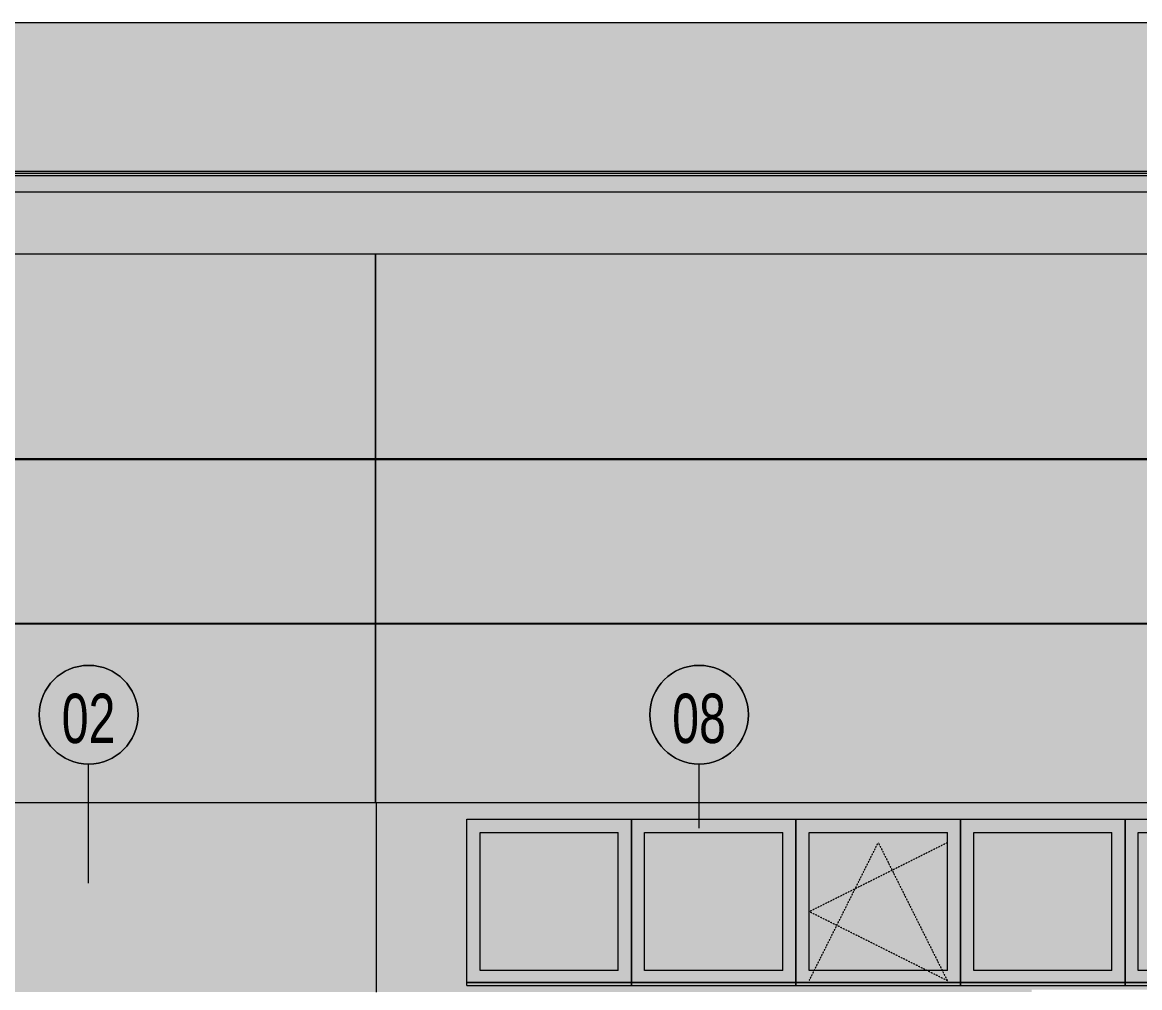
# Model space of a CAD drawing. Header units: millimetres. Extents: x -155050 to -36395, y -2753 to 7638.
# Drawn here: x -105564 to -98772, y 577 to 6444 of the extents above; entities that cross this region are included whole.
import ezdxf

# ---------------------------------------------------------------- set-up
doc = ezdxf.new("R2010")
doc.units = ezdxf.units.MM
doc.linetypes.add('3_Čárkovaná 1_0mm', pattern=[2, 1, -1])
for name, color, linetype, lineweight in [('A-ANNO-IDEN', 7, 'Continuous', 9), ('A-ANNO-IDEN-1', 7, 'Continuous', 18), ('A-DETL-MBND', 7, '3_Čárkovaná 1_0mm', 9), ('A-GLAZ', 7, 'Continuous', 9), ('A-ROOF', 7, 'Continuous', 9), ('A-ROOF-OTLN', 7, 'Continuous', 9), ('A-WALL', 7, 'Continuous', 9)]:
    doc.layers.add(name, color=color, linetype=linetype, lineweight=lineweight)
for name, color, linetype, lineweight, true_color in [('A-GLAZ-1', 7, 'Continuous', 9, 0x6e6e6e), ('A-GLAZ-2', 7, 'Continuous', 9, 0x7f7f7f), ('A-GLAZ-3', 7, 'Continuous', 9, 0x787878), ('A-ROOF-1', 9, 'Continuous', 9, 0x808080), ('A-ROOF-2', 251, 'Continuous', 9, 0x505050), ('A-ROOF-OTLN-1', 7, 'Continuous', 9, 0x787878), ('A-WALL-1', 7, 'Continuous', 9, 0xd7d5cb), ('A-WALL-2', 7, 'Continuous', 9, 0x004080)]:
    doc.layers.add(name, color=color, linetype=linetype, lineweight=lineweight, true_color=true_color)
doc.styles.add('Arial', font='arial.ttf', dxfattribs={"width": 0.7, "height": 300})

# ---------------------------------------------------------------- blocks, each defined once
blk = doc.blocks.new('OKNO_1k - Okno Hala 1000x1000-586513-Řez 3')
at = {"layer": 'A-GLAZ-1'}
h = blk.add_hatch(color=256, dxfattribs=at)
h.paths.add_polyline_path([(143445.4, 610), (144445.4, 610), (144445.4, 1600), (143445.4, 1600), (143445.4, 716.7)])
h.paths.add_polyline_path([(144365.4, 680), (143525.4, 680), (143525.4, 1520), (144365.4, 1520), (144365.4, 716.7)])
at = {"layer": 'A-GLAZ-2'}
blk.add_hatch(color=256, dxfattribs=at).paths.add_polyline_path([(143894.3, 680), (144365.4, 680), (144365.4, 1520), (143525.4, 1520), (143525.4, 680)])
at = {"layer": 'A-GLAZ-3'}
for points in [[(144445.4, 605.2), (144445.4, 610), (143445.4, 610), (143445.4, 605.2), (144378.3, 605.2)], [(143445.4, 589.8), (144445.4, 589.8), (144445.4, 605.2), (143445.4, 605.2)]]:
    blk.add_hatch(color=256, dxfattribs=at).paths.add_polyline_path(points)
at = {"layer": 'A-GLAZ'}
for p, q in [((143445.4, 1600), (143445.4, 610)), ((144445.4, 610), (144445.4, 1600)), ((143525.4, 680), (143525.4, 1520)), ((143525.4, 1520), (144365.4, 1520)), ((144365.4, 680), (144365.4, 1520)), ((144365.4, 680), (143525.4, 680)), ((143445.4, 605.2), (143445.4, 610)), ((143445.4, 610), (144445.4, 610)), ((143445.4, 589.8), (143445.4, 605.2)), ((144445.4, 605.2), (143445.4, 605.2)), ((143445.4, 589.8), (144445.4, 589.8)), ((144445.4, 610), (144445.4, 605.2)), ((144445.4, 605.2), (144445.4, 589.8))]:
    blk.add_line(p, q, dxfattribs=at)
blk = doc.blocks.new('OKNO_1k - Okno Hala 1000x1000-V17-Řez 3')
at = {"layer": 'A-GLAZ-1'}
h = blk.add_hatch(color=256, dxfattribs=at)
h.paths.add_polyline_path([(126335.6, 610), (127335.6, 610), (127335.6, 1600), (126335.6, 1600), (126335.6, 716.7)])
h.paths.add_polyline_path([(127255.6, 680), (126415.6, 680), (126415.6, 1520), (127255.6, 1520), (127255.6, 716.7)])
at = {"layer": 'A-GLAZ-2'}
blk.add_hatch(color=256, dxfattribs=at).paths.add_polyline_path([(126415.6, 680), (127255.6, 680), (127255.6, 1520), (126415.6, 1520), (126415.6, 716.7)])
at = {"layer": 'A-GLAZ-3'}
for points in [[(126470.2, 605.2), (127335.6, 605.2), (127335.6, 610), (126335.6, 610), (126335.6, 605.2)], [(126335.6, 589.8), (127335.6, 589.8), (127335.6, 605.2), (126335.6, 605.2)]]:
    blk.add_hatch(color=256, dxfattribs=at).paths.add_polyline_path(points)
at = {"layer": 'A-GLAZ'}
for p, q in [((127335.6, 610), (127335.6, 1600)), ((126415.6, 680), (126415.6, 1520)), ((126415.6, 1520), (127255.6, 1520)), ((127255.6, 680), (127255.6, 1520)), ((127255.6, 680), (126415.6, 680)), ((126335.6, 610), (127335.6, 610)), ((126335.6, 589.8), (126335.6, 605.2)), ((127335.6, 605.2), (126335.6, 605.2)), ((126335.6, 589.8), (127335.6, 589.8)), ((127335.6, 610), (127335.6, 605.2)), ((127335.6, 605.2), (127335.6, 589.8))]:
    blk.add_line(p, q, dxfattribs=at)
blk = doc.blocks.new('OKNO_1k - Okno Hala 1000x1000-V18-Řez 3')
at = {"layer": 'A-GLAZ-1'}
h = blk.add_hatch(color=256, dxfattribs=at)
h.paths.add_polyline_path([(130335.6, 610), (131335.6, 610), (131335.6, 1600), (130335.6, 1600), (130335.6, 716.7)])
h.paths.add_polyline_path([(130584.2, 680), (130415.6, 680), (130415.6, 1520), (131255.6, 1520), (131255.6, 680), (130826.2, 680)])
at = {"layer": 'A-GLAZ-2'}
blk.add_hatch(color=256, dxfattribs=at).paths.add_polyline_path([(130415.6, 680), (131255.6, 680), (131255.6, 1520), (130415.6, 1520), (130415.6, 716.7)])
at = {"layer": 'A-GLAZ-3'}
for points in [[(130335.6, 605.2), (131335.6, 606.8), (131335.6, 610), (130335.6, 610)], [(130826.2, 589.8), (131335.6, 589.8), (131335.6, 605.2), (130335.6, 605.2), (130335.6, 589.8), (130705.2, 589.8)]]:
    blk.add_hatch(color=256, dxfattribs=at).paths.add_polyline_path(points)
at = {"layer": 'A-GLAZ'}
for p, q in [((130335.6, 1600), (130335.6, 610)), ((130415.6, 680), (130415.6, 1520)), ((130415.6, 1520), (131255.6, 1520)), ((131255.6, 680), (131255.6, 1520)), ((131255.6, 680), (130415.6, 680)), ((130335.6, 605.2), (130335.6, 610)), ((130335.6, 610), (131335.6, 610)), ((130335.6, 589.8), (130335.6, 605.2)), ((131335.6, 605.2), (130335.6, 605.2)), ((130335.6, 589.8), (131335.6, 589.8)), ((131335.6, 605.2), (131335.6, 589.8))]:
    blk.add_line(p, q, dxfattribs=at)
blk = doc.blocks.new('Popiska materiálu - Popis-329410-Řez 3')
at = {"layer": 'A-ANNO-IDEN'}
blk.add_circle((128452, 6126.5), 300, dxfattribs=at)
for start, end in [(0, 180), (180, 360)]:
    blk.add_arc((128452, 6126.5), 300, start, end, dxfattribs=at)

msp = doc.modelspace()

# ---------------------------------------------------------------- hatches: boundary and pattern name
at = {"layer": 'A-ROOF-1'}
msp.add_hatch(color=256, dxfattribs=at).paths.add_polyline_path([(-104768.4, 5537.1), (-90816.3, 5537.1), (-90816.3, 6444), (-119006.3, 6444), (-119006.3, 5537.1), (-105010.4, 5537.1)])
at = {"layer": 'A-ROOF-2'}
msp.add_hatch(color=256, dxfattribs=at).paths.add_polyline_path([(-119006.3, 5035), (-90816.3, 5035), (-90816.3, 5412.2), (-119006.3, 5412.2), (-119006.3, 5149.3)])
at = {"layer": 'A-ROOF-OTLN-1'}
for points in [[(-90974.3, 5524.4), (-90816.3, 5524.4), (-90816.3, 5537.1), (-119006.3, 5537.1), (-119006.3, 5524.4), (-91095.3, 5524.4)], [(-90974.3, 5511.7), (-90816.3, 5511.7), (-90816.3, 5524.4), (-119006.3, 5524.4), (-119006.3, 5511.7), (-91095.3, 5511.7)], [(-90974.3, 5412.2), (-90816.3, 5412.2), (-90816.3, 5511.7), (-119006.3, 5511.7), (-119006.3, 5412.2), (-91095.3, 5412.2)]]:
    msp.add_hatch(color=256, dxfattribs=at).paths.add_polyline_path(points)
at = {"layer": 'A-WALL-1'}
h = msp.add_hatch(color=256, dxfattribs=at)
h.paths.add_polyline_path([(-106416.3, 1700), (-103416.3, 1701.7), (-103416.3, 2785.6), (-106416.3, 2785.6), (-106416.3, 1701.7)])
h.paths.add_polyline_path([(-104284.4, 2792.6), (-103416.3, 2792.6), (-103416.3, 3785.6), (-106416.3, 3785.6), (-106416.3, 2792.6), (-104405.4, 2792.6)])
h.paths.add_polyline_path([(-105736.4, 3792.6), (-103416.3, 3792.6), (-103416.3, 5035), (-106416.3, 5035), (-106416.3, 3792.6), (-105857.4, 3792.6)])
h = msp.add_hatch(color=256, dxfattribs=at)
h.paths.add_polyline_path([(-103416.3, 1700), (-97307.6, 1701.7), (-97307.6, 2785.6), (-103416.3, 2785.6), (-103416.3, 1701.7)])
h.paths.add_polyline_path([(-98960.4, 2792.6), (-97307.6, 2792.6), (-97307.6, 3785.6), (-103416.3, 3785.6), (-103416.3, 2792.6), (-99928.4, 2792.6)])
h.paths.add_polyline_path([(-103316.4, 3792.6), (-97307.6, 3792.6), (-97307.6, 5035), (-103416.3, 5035), (-103416.3, 3792.6)])
for points in [[(-104768.4, 3785.6), (-103416.3, 3785.6), (-103416.3, 3792.6), (-106416.3, 3792.6), (-106416.3, 3785.6), (-105736.4, 3785.6)], [(-97316.3, 3785.6), (-97307.6, 3785.6), (-97307.6, 3792.6), (-103416.3, 3792.6), (-103416.3, 3785.6), (-97387.3, 3785.6)], [(-104768.4, 2785.6), (-103416.3, 2785.6), (-103416.3, 2792.6), (-106416.3, 2792.6), (-106416.3, 2785.6), (-105252.4, 2785.6)], [(-99928.4, 2785.6), (-97307.6, 2785.6), (-97307.6, 2792.6), (-103416.3, 2792.6), (-103416.3, 2785.6), (-100896.4, 2785.6)]]:
    msp.add_hatch(color=256, dxfattribs=at).paths.add_polyline_path(points)
at = {"layer": 'A-WALL-2'}
msp.add_hatch(color=256, dxfattribs=at).paths.add_polyline_path([(-106411.3, 550), (-103413.8, 550), (-103413.8, 1700), (-106411.3, 1700), (-106411.3, 555.1)])
h = msp.add_hatch(color=256, dxfattribs=at)
h.paths.add_polyline_path([(-103413.8, 550), (-99427.9, 550), (-99427.9, 563.3), (-97316.3, 563.3), (-97316.3, 1700), (-103413.8, 1700), (-103413.8, 593.5)])
h.paths.add_polyline_path([(-101380.4, 589.8), (-102861.3, 589.8), (-102861.3, 1600), (-97861.3, 1600), (-97861.3, 589.8), (-101138.4, 589.8)])

# ---------------------------------------------------------------- linework, layer by layer
at = {"layer": 'A-ANNO-IDEN'}
for p, q in [((-105160.6, 1211.5), (-105160.6, 1935.7)), ((-101450, 1546.9), (-101450, 1935.7))]:
    msp.add_line(p, q, dxfattribs=at)
at = {"layer": 'A-DETL-MBND'}
for p, q in [((-100781.3, 619), (-100361.3, 1459)), ((-100781.3, 1039), (-99941.3, 1459)), ((-100361.3, 1459), (-99941.3, 619)), ((-99941.3, 619), (-100781.3, 1039))]:
    msp.add_line(p, q, dxfattribs=at)
at = {"layer": 'A-ROOF'}
for p, q in [((-119006.3, 6444), (-90816.3, 6444)), ((-90816.3, 5035), (-119006.3, 5035))]:
    msp.add_line(p, q, dxfattribs=at)
at = {"layer": 'A-ROOF-OTLN'}
for p, q in [((-90816.3, 5537.1), (-119006.3, 5537.1)), ((-90816.3, 5524.4), (-119006.3, 5524.4)), ((-90816.3, 5511.7), (-119006.3, 5511.7)), ((-90816.3, 5412.2), (-119006.3, 5412.2))]:
    msp.add_line(p, q, dxfattribs=at)
at = {"layer": 'A-WALL'}
for p, q in [((-103416.3, 5035), (-103416.3, 1700)), ((-103416.3, 1700), (-103416.3, 5035)), ((-106416.3, 3792.6), (-103416.3, 3792.6)), ((-103416.3, 3785.6), (-106416.3, 3785.6)), ((-103416.3, 3792.6), (-91594.9, 3792.6)), ((-91594.9, 3785.6), (-103416.3, 3785.6)), ((-106416.3, 2792.6), (-103416.3, 2792.6)), ((-103416.3, 2785.6), (-106416.3, 2785.6)), ((-103416.3, 2792.6), (-91595.7, 2792.6)), ((-91596.3, 2785.6), (-103416.3, 2785.6)), ((-91594.9, 1700), (-118227.7, 1700)), ((-103413.8, 1700), (-103413.8, 550)), ((-102861.3, 1600), (-97861.3, 1600)), ((-102861.3, 605.2), (-102861.3, 1600))]:
    msp.add_line(p, q, dxfattribs=at)

# ---------------------------------------------------------------- block references
at = {"layer": 'A-ANNO-IDEN'}
for p in [(-233612.5, -3890.8), (-229902, -3890.8)]:
    msp.add_blockref('Popiska materiálu - Popis-329410-Řez 3', p, dxfattribs=at)
at = {"layer": 'A-GLAZ'}
for name, p in [('OKNO_1k - Okno Hala 1000x1000-V17-Řez 3', (-229197, 0)), ('OKNO_1k - Okno Hala 1000x1000-586513-Řez 3', (-245306.7, 0)), ('OKNO_1k - Okno Hala 1000x1000-586513-Řez 3', (-244306.7, 0)), ('OKNO_1k - Okno Hala 1000x1000-586513-Řez 3', (-243306.7, 0)), ('OKNO_1k - Okno Hala 1000x1000-V18-Řez 3', (-229197, 0))]:
    msp.add_blockref(name, p, dxfattribs=at)

# ---------------------------------------------------------------- texts
at = {"layer": 'A-ANNO-IDEN-1', "char_height": 300, "width": 404.05, "attachment_point": 1, "style": 'Arial'}
for s, insert in [('02', (-105324.3, 2363.3)), ('08', (-101613.7, 2363.3))]:
    msp.add_mtext(s, dxfattribs=dict(at, insert=insert))

doc.saveas('drawing.dxf')
